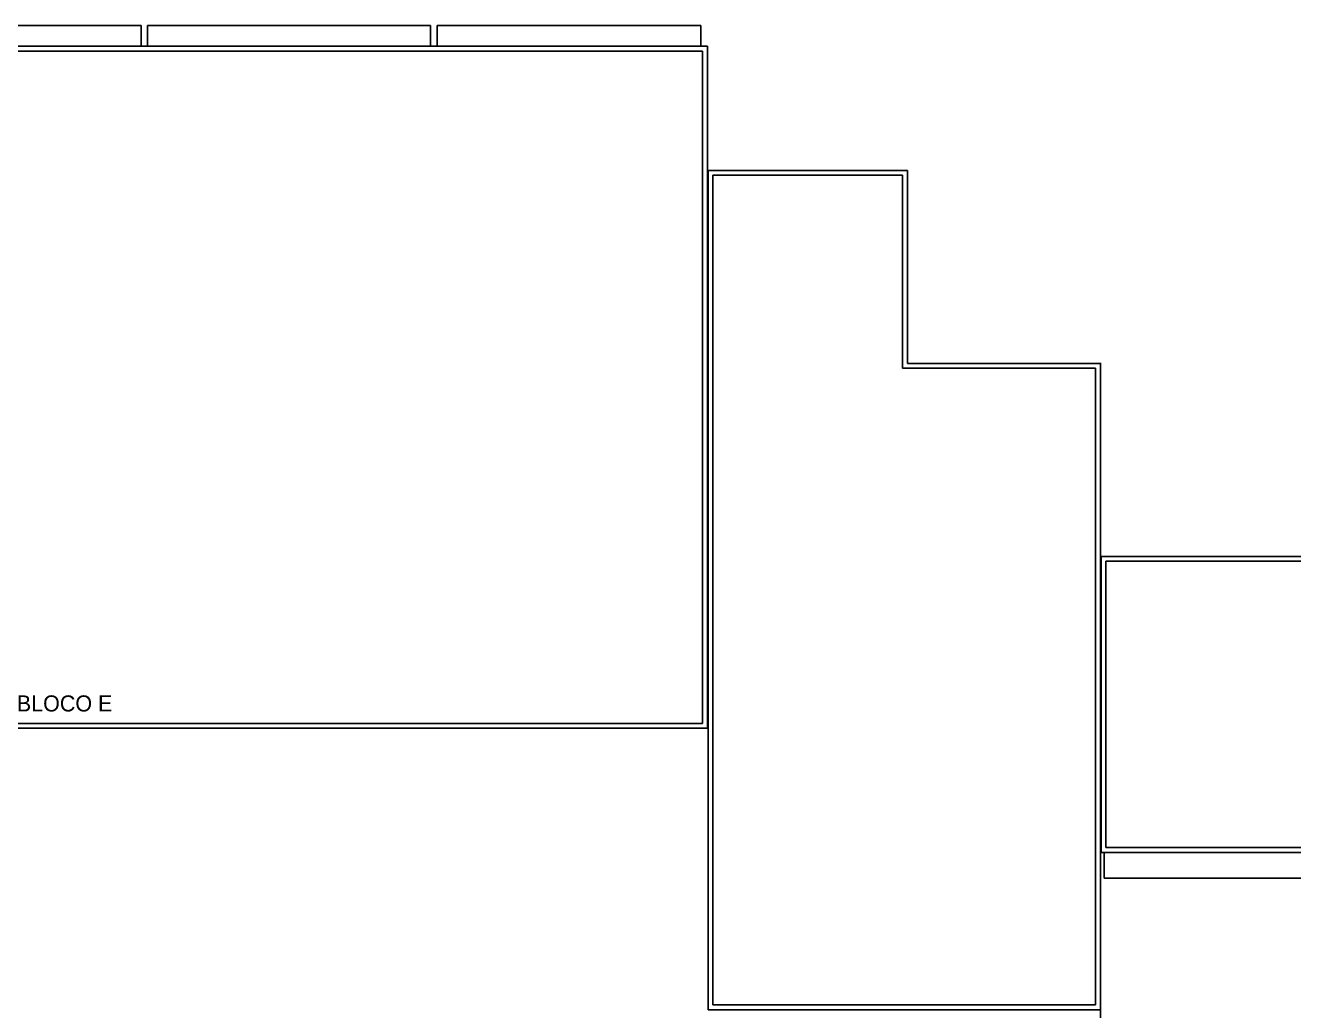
# Model space of a CAD drawing. Header units: centimetres. Extents: x -15 to 273, y 1 to 137.
# Drawn here: x 53.28 to 92.72, y 86.4 to 117.03 of the extents above; entities that cross this region are included whole.
import ezdxf

# ---------------------------------------------------------------- set-up
doc = ezdxf.new("R2010")
doc.units = ezdxf.units.CM
doc.header["$LTSCALE"] = 0.003
doc.header["$MEASUREMENT"] = 0
doc.linetypes.add('HIDDEN', pattern=[0.375, 0.25, -0.125])
for name, color, linetype in [('ALV', 2, 'CONTINUOUS'), ('PROJ', 1, 'HIDDEN'), ('USO', 2, 'CONTINUOUS')]:
    doc.layers.add(name, color=color, linetype=linetype)

msp = doc.modelspace()

# ---------------------------------------------------------------- linework, layer by layer
at = {"layer": 'ALV'}
for p, q in [((56.88, 117.027), (47.487, 117.027)), ((56.88, 116.377), (56.88, 117.027)), ((65.88, 117.027), (57.08, 117.027)), ((57.08, 116.377), (57.08, 117.027)), ((65.88, 116.377), (65.88, 117.027)), ((74.287, 117.027), (66.08, 117.027)), ((66.08, 116.377), (66.08, 117.027)), ((74.287, 116.377), (74.287, 117.027)), ((38.287, 116.377), (74.487, 116.377)), ((74.487, 116.377), (74.487, 95.177)), ((38.287, 116.227), (74.337, 116.227)), ((74.337, 116.227), (74.337, 95.327)), ((80.707, 112.52), (74.507, 112.52)), ((74.507, 112.52), (74.507, 86.426)), ((80.707, 112.52), (80.707, 106.52)), ((80.557, 112.37), (74.657, 112.37)), ((74.657, 112.37), (74.657, 86.576)), ((80.557, 112.37), (80.557, 106.37)), ((86.707, 106.52), (80.707, 106.52)), ((86.707, 106.52), (86.707, 86.426)), ((86.557, 106.37), (80.557, 106.37)), ((86.557, 106.37), (86.557, 86.576)), ((86.727, 100.52), (122.927, 100.52)), ((86.727, 91.32), (86.727, 100.52)), ((86.877, 100.37), (122.777, 100.37)), ((86.877, 91.47), (86.877, 100.37)), ((38.287, 95.177), (74.487, 95.177)), ((38.437, 95.327), (74.337, 95.327)), ((122.927, 91.32), (86.727, 91.32)), ((86.823, 91.32), (86.823, 90.52)), ((122.777, 91.47), (86.877, 91.47)), ((86.823, 90.52), (95.623, 90.52)), ((74.507, 86.426), (86.707, 86.426)), ((74.657, 86.576), (86.557, 86.576)), ((86.707, 86.576), (86.707, 77.157))]:
    msp.add_line(p, q, dxfattribs=at)
at = {"layer": 'PROJ'}
for p, q in [((74.707, 112.52), (80.507, 112.52)), ((86.707, 106.52), (86.707, 106.52)), ((86.707, 106.52), (86.727, 106.52))]:
    msp.add_line(p, q, dxfattribs=at)

# ---------------------------------------------------------------- texts
at = {"layer": 'USO'}
msp.add_text('BLOCO E', height=0.5, dxfattribs=at).set_placement((53.011, 95.7))

doc.saveas('drawing.dxf')
